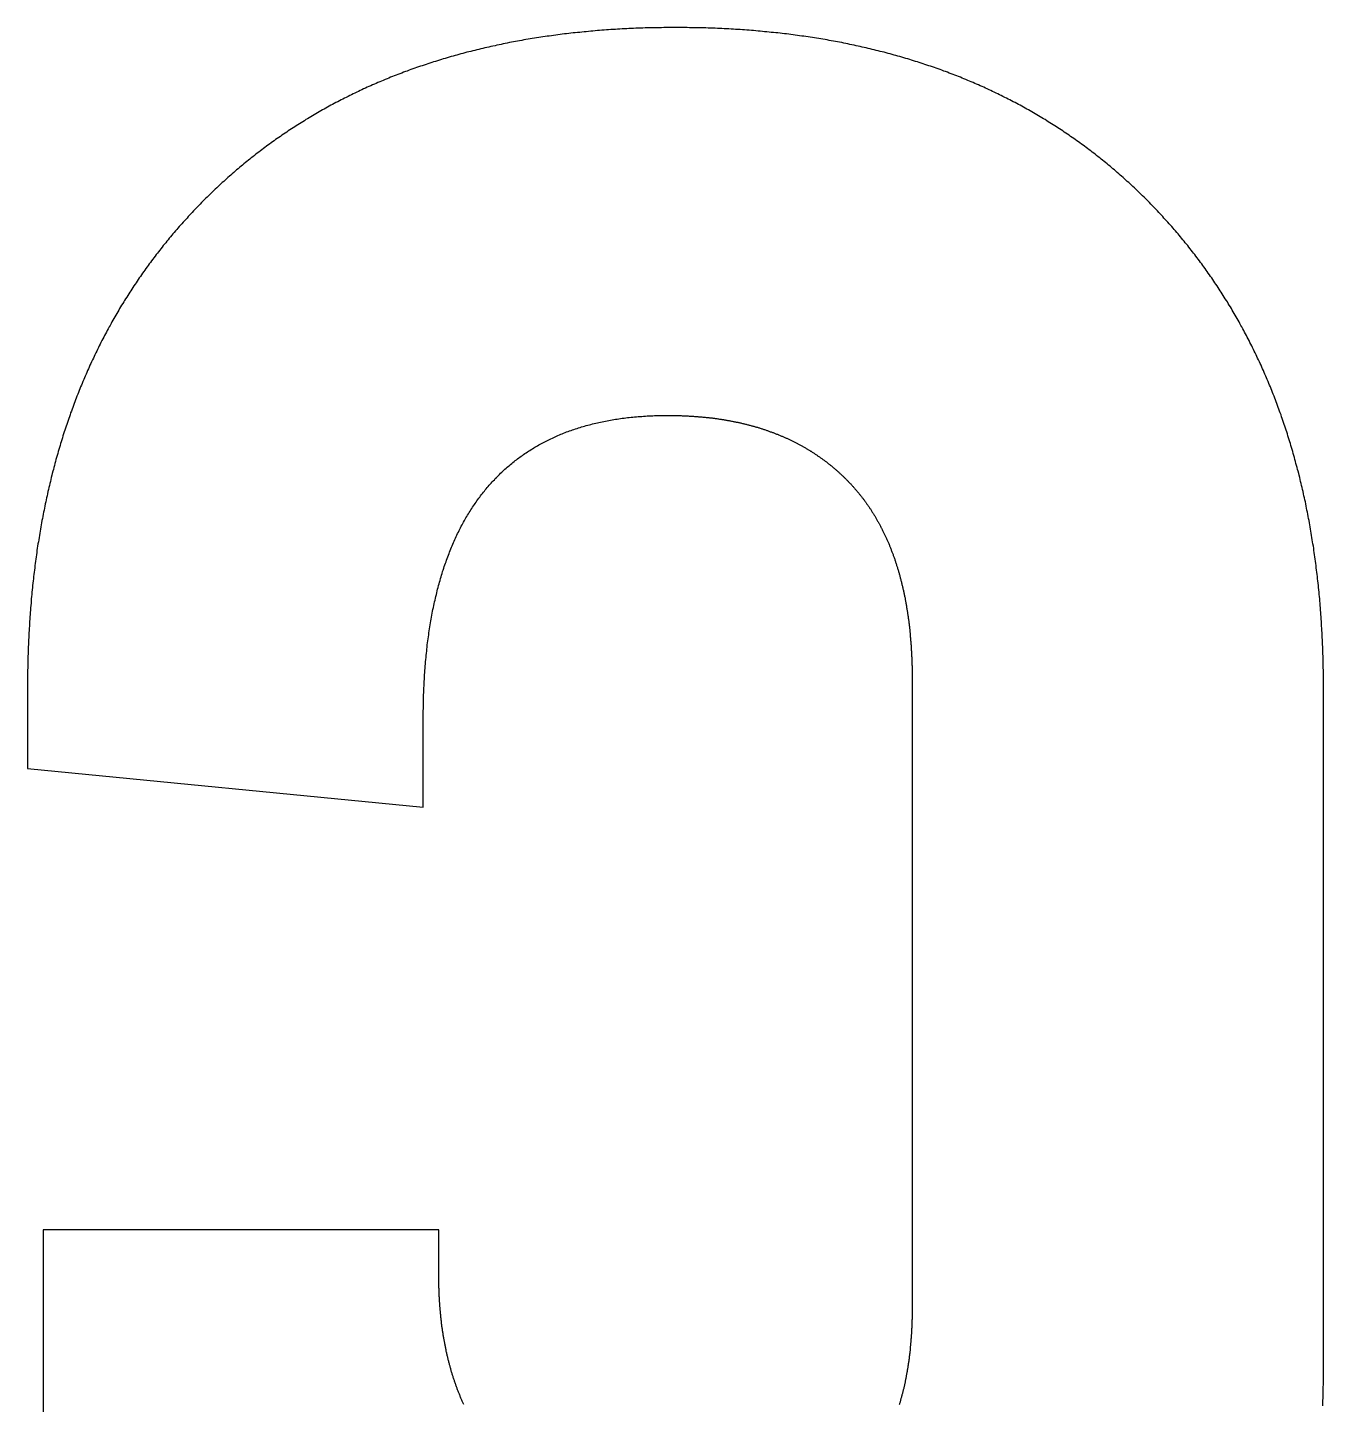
# Model space of a CAD drawing. Header units: millimetres. Extents: x -1211 to -100, y -1155 to 1320.
# Drawn here: x -762.36 to -750.43, y 1239.21 to 1251.88 of the extents above; entities that cross this region are included whole.
import ezdxf

# ---------------------------------------------------------------- set-up
doc = ezdxf.new("R2010")
doc.units = ezdxf.units.MM
doc.layers.get('0').update_dxf_attribs({"lineweight": 25, "true_color": 0xffffff})

msp = doc.modelspace()

# ---------------------------------------------------------------- linework, layer by layer
at = {"color": 5, "true_color": 0x0000ff, "flags": 128}
for points in [[(-750.44, 1239.193), (-750.439, 1239.21), (-750.439, 1239.228), (-750.438, 1239.245), (-750.437, 1239.262), (-750.437, 1239.28), (-750.436, 1239.297), (-750.436, 1239.315), (-750.435, 1239.332), (-750.435, 1239.35), (-750.435, 1239.367), (-750.434, 1239.385), (-750.434, 1239.403), (-750.434, 1239.42), (-750.434, 1239.438), (-750.434, 1239.456), (-750.433, 1239.474), (-750.433, 1239.491), (-750.433, 1239.509), (-750.433, 1239.527), (-750.433, 1245.813), (-750.433, 1245.835), (-750.433, 1245.857), (-750.433, 1245.879), (-750.434, 1245.901), (-750.434, 1245.923), (-750.434, 1245.944), (-750.434, 1245.966), (-750.435, 1245.988), (-750.435, 1246.01), (-750.436, 1246.031), (-750.436, 1246.053), (-750.437, 1246.075), (-750.437, 1246.096), (-750.438, 1246.118), (-750.439, 1246.139), (-750.439, 1246.161), (-750.44, 1246.182), (-750.441, 1246.204), (-750.442, 1246.225), (-750.443, 1246.246), (-750.444, 1246.268), (-750.445, 1246.289), (-750.446, 1246.31), (-750.447, 1246.331), (-750.448, 1246.352), (-750.45, 1246.374), (-750.451, 1246.395), (-750.452, 1246.416), (-750.454, 1246.437), (-750.455, 1246.458), (-750.457, 1246.479), (-750.458, 1246.499), (-750.46, 1246.52), (-750.461, 1246.541), (-750.463, 1246.562), (-750.465, 1246.583), (-750.466, 1246.603), (-750.468, 1246.624), (-750.47, 1246.645), (-750.472, 1246.665), (-750.474, 1246.686), (-750.476, 1246.706), (-750.478, 1246.727), (-750.48, 1246.747), (-750.482, 1246.768), (-750.485, 1246.788), (-750.487, 1246.808), (-750.489, 1246.829), (-750.491, 1246.849), (-750.494, 1246.869), (-750.496, 1246.889), (-750.499, 1246.91), (-750.501, 1246.93), (-750.504, 1246.95), (-750.507, 1246.97), (-750.509, 1246.99), (-750.512, 1247.01), (-750.515, 1247.03), (-750.518, 1247.05), (-750.521, 1247.07), (-750.523, 1247.089), (-750.526, 1247.109), (-750.53, 1247.129), (-750.533, 1247.149), (-750.536, 1247.168), (-750.539, 1247.188), (-750.542, 1247.208), (-750.545, 1247.227), (-750.549, 1247.247), (-750.552, 1247.266), (-750.556, 1247.286), (-750.559, 1247.305), (-750.562, 1247.325), (-750.566, 1247.344), (-750.57, 1247.363), (-750.573, 1247.383), (-750.577, 1247.402), (-750.581, 1247.421), (-750.585, 1247.44), (-750.588, 1247.459), (-750.592, 1247.478), (-750.596, 1247.497), (-750.6, 1247.517), (-750.604, 1247.536), (-750.608, 1247.554), (-750.613, 1247.573), (-750.617, 1247.592), (-750.621, 1247.611), (-750.625, 1247.63), (-750.63, 1247.649), (-750.634, 1247.667), (-750.639, 1247.686), (-750.643, 1247.705), (-750.648, 1247.723), (-750.652, 1247.742), (-750.657, 1247.761), (-750.661, 1247.779), (-750.666, 1247.798), (-750.671, 1247.816), (-750.676, 1247.834), (-750.681, 1247.853), (-750.686, 1247.871), (-750.691, 1247.889), (-750.696, 1247.908), (-750.701, 1247.926), (-750.706, 1247.944), (-750.711, 1247.962), (-750.716, 1247.98), (-750.721, 1247.998), (-750.727, 1248.017), (-750.732, 1248.035), (-750.737, 1248.053), (-750.743, 1248.07), (-750.748, 1248.088), (-750.754, 1248.106), (-750.76, 1248.124), (-750.765, 1248.142), (-750.771, 1248.16), (-750.777, 1248.177), (-750.782, 1248.195), (-750.788, 1248.213), (-750.794, 1248.23), (-750.8, 1248.248), (-750.806, 1248.265), (-750.812, 1248.283), (-750.818, 1248.3), (-750.824, 1248.318), (-750.831, 1248.335), (-750.837, 1248.352), (-750.843, 1248.37), (-750.849, 1248.387), (-750.856, 1248.404), (-750.862, 1248.421), (-750.869, 1248.439), (-750.875, 1248.456), (-750.882, 1248.473), (-750.888, 1248.49), (-750.895, 1248.507), (-750.902, 1248.524), (-750.909, 1248.541), (-750.915, 1248.558), (-750.922, 1248.575), (-750.929, 1248.592), (-750.936, 1248.608), (-750.943, 1248.625), (-750.95, 1248.642), (-750.957, 1248.659), (-750.964, 1248.675), (-750.972, 1248.692), (-750.979, 1248.708), (-750.986, 1248.725), (-750.994, 1248.741), (-751.001, 1248.758), (-751.008, 1248.774), (-751.016, 1248.791), (-751.023, 1248.807), (-751.031, 1248.823), (-751.039, 1248.84), (-751.046, 1248.856), (-751.054, 1248.872), (-751.062, 1248.888), (-751.07, 1248.905), (-751.078, 1248.921), (-751.085, 1248.937), (-751.093, 1248.953), (-751.102, 1248.969), (-751.11, 1248.985), (-751.118, 1249.001), (-751.126, 1249.017), (-751.134, 1249.032), (-751.142, 1249.048), (-751.151, 1249.064), (-751.159, 1249.08), (-751.167, 1249.095), (-751.176, 1249.111), (-751.184, 1249.127), (-751.193, 1249.142), (-751.202, 1249.158), (-751.21, 1249.173), (-751.219, 1249.189), (-751.228, 1249.204), (-751.237, 1249.22), (-751.245, 1249.235), (-751.254, 1249.25), (-751.263, 1249.266), (-751.272, 1249.281), (-751.281, 1249.296), (-751.29, 1249.312), (-751.3, 1249.327), (-751.309, 1249.342), (-751.318, 1249.357), (-751.327, 1249.372), (-751.337, 1249.387), (-751.346, 1249.402), (-751.355, 1249.417), (-751.365, 1249.432), (-751.374, 1249.447), (-751.384, 1249.461), (-751.394, 1249.476), (-751.403, 1249.491), (-751.413, 1249.506), (-751.423, 1249.52), (-751.433, 1249.535), (-751.442, 1249.55), (-751.452, 1249.564), (-751.462, 1249.579), (-751.472, 1249.593), (-751.482, 1249.608), (-751.493, 1249.622), (-751.503, 1249.637), (-751.513, 1249.651), (-751.523, 1249.665), (-751.533, 1249.68), (-751.544, 1249.694), (-751.554, 1249.708), (-751.565, 1249.722), (-751.575, 1249.736), (-751.586, 1249.75), (-751.596, 1249.764), (-751.607, 1249.779), (-751.618, 1249.793), (-751.628, 1249.806), (-751.639, 1249.82), (-751.65, 1249.834), (-751.661, 1249.848), (-751.672, 1249.862), (-751.683, 1249.876), (-751.694, 1249.889), (-751.705, 1249.903), (-751.716, 1249.917), (-751.727, 1249.93), (-751.739, 1249.944), (-751.75, 1249.958), (-751.761, 1249.971), (-751.772, 1249.985), (-751.784, 1249.998), (-751.795, 1250.011), (-751.807, 1250.025), (-751.818, 1250.038), (-751.83, 1250.051), (-751.842, 1250.065), (-751.853, 1250.078), (-751.865, 1250.091), (-751.877, 1250.104), (-751.889, 1250.117), (-751.901, 1250.13), (-751.913, 1250.143), (-751.925, 1250.156), (-751.937, 1250.169), (-751.949, 1250.182), (-751.961, 1250.195), (-751.973, 1250.208), (-751.986, 1250.221), (-751.998, 1250.234), (-752.01, 1250.246), (-752.023, 1250.259), (-752.035, 1250.272), (-752.047, 1250.284), (-752.06, 1250.297), (-752.072, 1250.31), (-752.085, 1250.322), (-752.098, 1250.334), (-752.11, 1250.347), (-752.123, 1250.359), (-752.136, 1250.371), (-752.149, 1250.384), (-752.161, 1250.396), (-752.174, 1250.408), (-752.187, 1250.42), (-752.2, 1250.432), (-752.213, 1250.444), (-752.226, 1250.456), (-752.239, 1250.468), (-752.252, 1250.48), (-752.265, 1250.491), (-752.278, 1250.503), (-752.291, 1250.515), (-752.305, 1250.526), (-752.318, 1250.538), (-752.331, 1250.55), (-752.344, 1250.561), (-752.358, 1250.573), (-752.371, 1250.584), (-752.385, 1250.595), (-752.398, 1250.607), (-752.411, 1250.618), (-752.425, 1250.629), (-752.439, 1250.64), (-752.452, 1250.651), (-752.466, 1250.662), (-752.479, 1250.673), (-752.493, 1250.684), (-752.507, 1250.695), (-752.521, 1250.706), (-752.535, 1250.717), (-752.548, 1250.727), (-752.562, 1250.738), (-752.576, 1250.749), (-752.59, 1250.759), (-752.604, 1250.77), (-752.618, 1250.78), (-752.632, 1250.791), (-752.646, 1250.801), (-752.661, 1250.811), (-752.675, 1250.822), (-752.689, 1250.832), (-752.703, 1250.842), (-752.718, 1250.852), (-752.732, 1250.862), (-752.746, 1250.872), (-752.761, 1250.882), (-752.775, 1250.892), (-752.79, 1250.902), (-752.804, 1250.912), (-752.819, 1250.922), (-752.833, 1250.932), (-752.848, 1250.941), (-752.863, 1250.951), (-752.877, 1250.961), (-752.892, 1250.97), (-752.907, 1250.98), (-752.922, 1250.989), (-752.936, 1250.998), (-752.951, 1251.008), (-752.966, 1251.017), (-752.981, 1251.026), (-752.996, 1251.036), (-753.011, 1251.045), (-753.026, 1251.054), (-753.041, 1251.063), (-753.056, 1251.072), (-753.072, 1251.081), (-753.087, 1251.09), (-753.102, 1251.099), (-753.117, 1251.107), (-753.133, 1251.116), (-753.148, 1251.125), (-753.163, 1251.133), (-753.179, 1251.142), (-753.194, 1251.151), (-753.21, 1251.159), (-753.225, 1251.168), (-753.241, 1251.176), (-753.257, 1251.184), (-753.272, 1251.193), (-753.288, 1251.201), (-753.304, 1251.209), (-753.319, 1251.217), (-753.335, 1251.225), (-753.351, 1251.233), (-753.367, 1251.241), (-753.383, 1251.249), (-753.399, 1251.257), (-753.415, 1251.265), (-753.431, 1251.273), (-753.447, 1251.281), (-753.463, 1251.288), (-753.479, 1251.296), (-753.495, 1251.304), (-753.511, 1251.311), (-753.528, 1251.319), (-753.544, 1251.326), (-753.56, 1251.334), (-753.576, 1251.341), (-753.593, 1251.348), (-753.609, 1251.356), (-753.626, 1251.363), (-753.642, 1251.37), (-753.659, 1251.377), (-753.675, 1251.384), (-753.692, 1251.391), (-753.708, 1251.398), (-753.725, 1251.405), (-753.742, 1251.412), (-753.759, 1251.419), (-753.775, 1251.426), (-753.792, 1251.432), (-753.809, 1251.439), (-753.826, 1251.446), (-753.843, 1251.452), (-753.86, 1251.459), (-753.877, 1251.465), (-753.894, 1251.472), (-753.911, 1251.478), (-753.928, 1251.484), (-753.945, 1251.491), (-753.962, 1251.497), (-753.98, 1251.503), (-753.997, 1251.509), (-754.014, 1251.515), (-754.031, 1251.521), (-754.049, 1251.527), (-754.066, 1251.533), (-754.084, 1251.539), (-754.101, 1251.545), (-754.119, 1251.551), (-754.136, 1251.556), (-754.154, 1251.562), (-754.171, 1251.568), (-754.189, 1251.573), (-754.207, 1251.579), (-754.224, 1251.584), (-754.242, 1251.59), (-754.26, 1251.595), (-754.278, 1251.6), (-754.296, 1251.606), (-754.314, 1251.611), (-754.332, 1251.616), (-754.35, 1251.621), (-754.368, 1251.626), (-754.386, 1251.631), (-754.404, 1251.636), (-754.422, 1251.641), (-754.44, 1251.646), (-754.458, 1251.651), (-754.477, 1251.656), (-754.495, 1251.66), (-754.513, 1251.665), (-754.531, 1251.67), (-754.55, 1251.674), (-754.568, 1251.679), (-754.587, 1251.683), (-754.605, 1251.688), (-754.624, 1251.692), (-754.642, 1251.697), (-754.661, 1251.701), (-754.68, 1251.705), (-754.698, 1251.709), (-754.717, 1251.713), (-754.736, 1251.717), (-754.754, 1251.722), (-754.773, 1251.726), (-754.792, 1251.729), (-754.811, 1251.733), (-754.83, 1251.737), (-754.849, 1251.741), (-754.868, 1251.745), (-754.887, 1251.748), (-754.906, 1251.752), (-754.925, 1251.756), (-754.944, 1251.759), (-754.964, 1251.763), (-754.983, 1251.766), (-755.002, 1251.77), (-755.021, 1251.773), (-755.041, 1251.776), (-755.06, 1251.779), (-755.079, 1251.783), (-755.099, 1251.786), (-755.118, 1251.789), (-755.138, 1251.792), (-755.157, 1251.795), (-755.177, 1251.798), (-755.197, 1251.801), (-755.216, 1251.804), (-755.236, 1251.806), (-755.256, 1251.809), (-755.276, 1251.812), (-755.295, 1251.815), (-755.315, 1251.817), (-755.335, 1251.82), (-755.355, 1251.822), (-755.375, 1251.825), (-755.395, 1251.827), (-755.415, 1251.829), (-755.435, 1251.832), (-755.455, 1251.834), (-755.475, 1251.836), (-755.495, 1251.838), (-755.516, 1251.84), (-755.536, 1251.843), (-755.556, 1251.845), (-755.577, 1251.846), (-755.597, 1251.848), (-755.617, 1251.85), (-755.638, 1251.852), (-755.658, 1251.854), (-755.679, 1251.856), (-755.699, 1251.857), (-755.72, 1251.859), (-755.74, 1251.86), (-755.761, 1251.862), (-755.782, 1251.863), (-755.802, 1251.865), (-755.823, 1251.866), (-755.844, 1251.867), (-755.865, 1251.869), (-755.886, 1251.87), (-755.907, 1251.871), (-755.928, 1251.872), (-755.949, 1251.873), (-755.97, 1251.874), (-755.991, 1251.875), (-756.012, 1251.876), (-756.033, 1251.877), (-756.054, 1251.878), (-756.075, 1251.879), (-756.096, 1251.879), (-756.118, 1251.88), (-756.139, 1251.881), (-756.16, 1251.881), (-756.182, 1251.882), (-756.203, 1251.882), (-756.225, 1251.883), (-756.246, 1251.883), (-756.268, 1251.883), (-756.289, 1251.884), (-756.311, 1251.884), (-756.332, 1251.884), (-756.354, 1251.884), (-756.376, 1251.884), (-756.398, 1251.884), (-756.419, 1251.884), (-756.441, 1251.884), (-756.463, 1251.884), (-756.484, 1251.884), (-756.506, 1251.884), (-756.527, 1251.883), (-756.549, 1251.883), (-756.57, 1251.883), (-756.592, 1251.882), (-756.613, 1251.882), (-756.635, 1251.881), (-756.656, 1251.881), (-756.677, 1251.88), (-756.699, 1251.879), (-756.72, 1251.879), (-756.741, 1251.878), (-756.762, 1251.877), (-756.783, 1251.876), (-756.804, 1251.875), (-756.826, 1251.874), (-756.847, 1251.873), (-756.868, 1251.872), (-756.888, 1251.871), (-756.909, 1251.87), (-756.93, 1251.869), (-756.951, 1251.867), (-756.972, 1251.866), (-756.993, 1251.865), (-757.013, 1251.863), (-757.034, 1251.862), (-757.055, 1251.86), (-757.075, 1251.859), (-757.096, 1251.857), (-757.116, 1251.856), (-757.137, 1251.854), (-757.157, 1251.852), (-757.178, 1251.85), (-757.198, 1251.848), (-757.219, 1251.846), (-757.239, 1251.845), (-757.259, 1251.843), (-757.279, 1251.84), (-757.3, 1251.838), (-757.32, 1251.836), (-757.34, 1251.834), (-757.36, 1251.832), (-757.38, 1251.829), (-757.4, 1251.827), (-757.42, 1251.825), (-757.44, 1251.822), (-757.46, 1251.82), (-757.48, 1251.817), (-757.5, 1251.815), (-757.52, 1251.812), (-757.539, 1251.809), (-757.559, 1251.806), (-757.579, 1251.804), (-757.598, 1251.801), (-757.618, 1251.798), (-757.638, 1251.795), (-757.657, 1251.792), (-757.677, 1251.789), (-757.696, 1251.786), (-757.716, 1251.783), (-757.735, 1251.779), (-757.754, 1251.776), (-757.774, 1251.773), (-757.793, 1251.77), (-757.812, 1251.766), (-757.832, 1251.763), (-757.851, 1251.759), (-757.87, 1251.756), (-757.889, 1251.752), (-757.908, 1251.748), (-757.927, 1251.745), (-757.946, 1251.741), (-757.965, 1251.737), (-757.984, 1251.733), (-758.003, 1251.729), (-758.022, 1251.726), (-758.041, 1251.722), (-758.059, 1251.717), (-758.078, 1251.713), (-758.097, 1251.709), (-758.116, 1251.705), (-758.134, 1251.701), (-758.153, 1251.697), (-758.171, 1251.692), (-758.19, 1251.688), (-758.208, 1251.683), (-758.227, 1251.679), (-758.245, 1251.674), (-758.264, 1251.67), (-758.282, 1251.665), (-758.3, 1251.66), (-758.319, 1251.656), (-758.337, 1251.651), (-758.355, 1251.646), (-758.373, 1251.641), (-758.391, 1251.636), (-758.409, 1251.631), (-758.427, 1251.626), (-758.445, 1251.621), (-758.463, 1251.616), (-758.481, 1251.611), (-758.499, 1251.606), (-758.517, 1251.6), (-758.535, 1251.595), (-758.553, 1251.59), (-758.571, 1251.584), (-758.588, 1251.579), (-758.606, 1251.573), (-758.624, 1251.568), (-758.641, 1251.562), (-758.659, 1251.556), (-758.676, 1251.551), (-758.694, 1251.545), (-758.711, 1251.539), (-758.729, 1251.533), (-758.746, 1251.527), (-758.764, 1251.521), (-758.781, 1251.515), (-758.798, 1251.509), (-758.815, 1251.503), (-758.833, 1251.497), (-758.85, 1251.491), (-758.867, 1251.484), (-758.884, 1251.478), (-758.901, 1251.472), (-758.918, 1251.465), (-758.935, 1251.459), (-758.952, 1251.452), (-758.969, 1251.446), (-758.986, 1251.439), (-759.003, 1251.432), (-759.02, 1251.426), (-759.036, 1251.419), (-759.053, 1251.412), (-759.07, 1251.405), (-759.087, 1251.398), (-759.103, 1251.391), (-759.12, 1251.384), (-759.136, 1251.377), (-759.153, 1251.37), (-759.169, 1251.363), (-759.186, 1251.356), (-759.202, 1251.348), (-759.219, 1251.341), (-759.235, 1251.334), (-759.251, 1251.326), (-759.268, 1251.319), (-759.284, 1251.311), (-759.3, 1251.304), (-759.316, 1251.296), (-759.332, 1251.288), (-759.348, 1251.281), (-759.364, 1251.273), (-759.38, 1251.265), (-759.396, 1251.257), (-759.412, 1251.249), (-759.428, 1251.241), (-759.444, 1251.233), (-759.46, 1251.225), (-759.476, 1251.217), (-759.491, 1251.209), (-759.507, 1251.201), (-759.523, 1251.193), (-759.539, 1251.184), (-759.554, 1251.176), (-759.57, 1251.168), (-759.585, 1251.159), (-759.601, 1251.151), (-759.616, 1251.142), (-759.632, 1251.133), (-759.647, 1251.125), (-759.662, 1251.116), (-759.678, 1251.107), (-759.693, 1251.099), (-759.708, 1251.09), (-759.723, 1251.081), (-759.739, 1251.072), (-759.754, 1251.063), (-759.769, 1251.054), (-759.784, 1251.045), (-759.799, 1251.036), (-759.814, 1251.026), (-759.829, 1251.017), (-759.844, 1251.008), (-759.859, 1250.998), (-759.874, 1250.989), (-759.888, 1250.98), (-759.903, 1250.97), (-759.918, 1250.961), (-759.933, 1250.951), (-759.947, 1250.941), (-759.962, 1250.932), (-759.976, 1250.922), (-759.991, 1250.912), (-760.005, 1250.902), (-760.02, 1250.892), (-760.034, 1250.882), (-760.049, 1250.872), (-760.063, 1250.862), (-760.078, 1250.852), (-760.092, 1250.842), (-760.106, 1250.832), (-760.12, 1250.822), (-760.134, 1250.811), (-760.149, 1250.801), (-760.163, 1250.791), (-760.177, 1250.78), (-760.191, 1250.77), (-760.205, 1250.759), (-760.219, 1250.749), (-760.233, 1250.738), (-760.247, 1250.727), (-760.261, 1250.717), (-760.274, 1250.706), (-760.288, 1250.695), (-760.302, 1250.684), (-760.316, 1250.673), (-760.329, 1250.662), (-760.343, 1250.651), (-760.357, 1250.64), (-760.37, 1250.629), (-760.384, 1250.618), (-760.397, 1250.607), (-760.411, 1250.595), (-760.424, 1250.584), (-760.437, 1250.573), (-760.451, 1250.561), (-760.464, 1250.55), (-760.477, 1250.538), (-760.491, 1250.526), (-760.504, 1250.515), (-760.517, 1250.503), (-760.53, 1250.491), (-760.543, 1250.48), (-760.556, 1250.468), (-760.569, 1250.456), (-760.582, 1250.444), (-760.595, 1250.432), (-760.608, 1250.42), (-760.621, 1250.408), (-760.634, 1250.396), (-760.647, 1250.384), (-760.659, 1250.371), (-760.672, 1250.359), (-760.685, 1250.347), (-760.697, 1250.334), (-760.71, 1250.322), (-760.723, 1250.31), (-760.735, 1250.297), (-760.748, 1250.284), (-760.76, 1250.272), (-760.773, 1250.259), (-760.785, 1250.246), (-760.797, 1250.234), (-760.81, 1250.221), (-760.822, 1250.208), (-760.834, 1250.195), (-760.846, 1250.182), (-760.858, 1250.169), (-760.87, 1250.156), (-760.882, 1250.143), (-760.894, 1250.13), (-760.906, 1250.117), (-760.918, 1250.104), (-760.93, 1250.091), (-760.942, 1250.078), (-760.953, 1250.065), (-760.965, 1250.051), (-760.977, 1250.038), (-760.988, 1250.025), (-761, 1250.011), (-761.011, 1249.998), (-761.023, 1249.985), (-761.034, 1249.971), (-761.045, 1249.958), (-761.057, 1249.944), (-761.068, 1249.93), (-761.079, 1249.917), (-761.09, 1249.903), (-761.101, 1249.889), (-761.112, 1249.876), (-761.123, 1249.862), (-761.134, 1249.848), (-761.145, 1249.834), (-761.156, 1249.82), (-761.167, 1249.806), (-761.177, 1249.793), (-761.188, 1249.779), (-761.199, 1249.764), (-761.209, 1249.75), (-761.22, 1249.736), (-761.23, 1249.722), (-761.241, 1249.708), (-761.251, 1249.694), (-761.262, 1249.68), (-761.272, 1249.665), (-761.282, 1249.651), (-761.292, 1249.637), (-761.303, 1249.622), (-761.313, 1249.608), (-761.323, 1249.593), (-761.333, 1249.579), (-761.343, 1249.564), (-761.353, 1249.55), (-761.362, 1249.535), (-761.372, 1249.52), (-761.382, 1249.506), (-761.392, 1249.491), (-761.401, 1249.476), (-761.411, 1249.461), (-761.421, 1249.447), (-761.43, 1249.432), (-761.44, 1249.417), (-761.449, 1249.402), (-761.459, 1249.387), (-761.468, 1249.372), (-761.477, 1249.357), (-761.486, 1249.342), (-761.496, 1249.327), (-761.505, 1249.312), (-761.514, 1249.296), (-761.523, 1249.281), (-761.532, 1249.266), (-761.541, 1249.25), (-761.55, 1249.235), (-761.559, 1249.22), (-761.567, 1249.204), (-761.576, 1249.189), (-761.585, 1249.173), (-761.593, 1249.158), (-761.602, 1249.142), (-761.611, 1249.127), (-761.619, 1249.111), (-761.628, 1249.095), (-761.636, 1249.08), (-761.644, 1249.064), (-761.653, 1249.048), (-761.661, 1249.032), (-761.669, 1249.017), (-761.677, 1249.001), (-761.686, 1248.985), (-761.694, 1248.969), (-761.702, 1248.953), (-761.71, 1248.937), (-761.718, 1248.921), (-761.725, 1248.905), (-761.733, 1248.888), (-761.741, 1248.872), (-761.749, 1248.856), (-761.756, 1248.84), (-761.764, 1248.823), (-761.772, 1248.807), (-761.779, 1248.791), (-761.787, 1248.774), (-761.794, 1248.758), (-761.802, 1248.741), (-761.809, 1248.725), (-761.816, 1248.708), (-761.823, 1248.692), (-761.831, 1248.675), (-761.838, 1248.659), (-761.845, 1248.642), (-761.852, 1248.625), (-761.859, 1248.608), (-761.866, 1248.592), (-761.873, 1248.575), (-761.88, 1248.558), (-761.887, 1248.541), (-761.893, 1248.524), (-761.9, 1248.507), (-761.907, 1248.49), (-761.913, 1248.473), (-761.92, 1248.456), (-761.926, 1248.439), (-761.933, 1248.421), (-761.939, 1248.404), (-761.946, 1248.387), (-761.952, 1248.37), (-761.958, 1248.352), (-761.965, 1248.335), (-761.971, 1248.318), (-761.977, 1248.3), (-761.983, 1248.283), (-761.989, 1248.265), (-761.995, 1248.248), (-762.001, 1248.23), (-762.007, 1248.213), (-762.013, 1248.195), (-762.018, 1248.177), (-762.024, 1248.16), (-762.03, 1248.142), (-762.036, 1248.124), (-762.041, 1248.106), (-762.047, 1248.088), (-762.052, 1248.07), (-762.058, 1248.053), (-762.063, 1248.035), (-762.068, 1248.017), (-762.074, 1247.998), (-762.079, 1247.98), (-762.084, 1247.962), (-762.089, 1247.944), (-762.094, 1247.926), (-762.1, 1247.908), (-762.105, 1247.889), (-762.11, 1247.871), (-762.114, 1247.853), (-762.119, 1247.834), (-762.124, 1247.816), (-762.129, 1247.798), (-762.134, 1247.779), (-762.138, 1247.761), (-762.143, 1247.742), (-762.148, 1247.723), (-762.152, 1247.705), (-762.157, 1247.686), (-762.161, 1247.667), (-762.165, 1247.649), (-762.17, 1247.63), (-762.174, 1247.611), (-762.178, 1247.592), (-762.182, 1247.573), (-762.187, 1247.554), (-762.191, 1247.536), (-762.195, 1247.517), (-762.199, 1247.497), (-762.203, 1247.478), (-762.207, 1247.459), (-762.21, 1247.44), (-762.214, 1247.421), (-762.218, 1247.402), (-762.222, 1247.383), (-762.225, 1247.363), (-762.229, 1247.344), (-762.233, 1247.325), (-762.236, 1247.305), (-762.24, 1247.286), (-762.243, 1247.266), (-762.246, 1247.247), (-762.25, 1247.227), (-762.253, 1247.208), (-762.256, 1247.188), (-762.259, 1247.168), (-762.262, 1247.149), (-762.266, 1247.129), (-762.269, 1247.109), (-762.272, 1247.089), (-762.275, 1247.07), (-762.277, 1247.05), (-762.28, 1247.03), (-762.283, 1247.01), (-762.286, 1246.99), (-762.288, 1246.97), (-762.291, 1246.95), (-762.294, 1246.93), (-762.296, 1246.91), (-762.299, 1246.889), (-762.301, 1246.869), (-762.304, 1246.849), (-762.306, 1246.829), (-762.308, 1246.808), (-762.311, 1246.788), (-762.313, 1246.768), (-762.315, 1246.747), (-762.317, 1246.727), (-762.319, 1246.706), (-762.321, 1246.686), (-762.323, 1246.665), (-762.325, 1246.645), (-762.327, 1246.624), (-762.329, 1246.603), (-762.33, 1246.583), (-762.332, 1246.562), (-762.334, 1246.541), (-762.335, 1246.52), (-762.337, 1246.499), (-762.339, 1246.479), (-762.34, 1246.458), (-762.341, 1246.437), (-762.343, 1246.416), (-762.344, 1246.395), (-762.345, 1246.374), (-762.347, 1246.352), (-762.348, 1246.331), (-762.349, 1246.31), (-762.35, 1246.289), (-762.351, 1246.268), (-762.352, 1246.246), (-762.353, 1246.225), (-762.354, 1246.204), (-762.355, 1246.182), (-762.356, 1246.161), (-762.356, 1246.139), (-762.357, 1246.118), (-762.358, 1246.096), (-762.358, 1246.075), (-762.359, 1246.053), (-762.359, 1246.031), (-762.36, 1246.01), (-762.36, 1245.988), (-762.361, 1245.966), (-762.361, 1245.944), (-762.361, 1245.923), (-762.361, 1245.901), (-762.362, 1245.879), (-762.362, 1245.857), (-762.362, 1245.835), (-762.362, 1245.813), (-762.362, 1245.063), (-758.719, 1244.706), (-758.719, 1245.527), (-758.719, 1245.549), (-758.719, 1245.57), (-758.719, 1245.592), (-758.718, 1245.613), (-758.718, 1245.635), (-758.718, 1245.656), (-758.717, 1245.677), (-758.717, 1245.698), (-758.716, 1245.719), (-758.716, 1245.74), (-758.715, 1245.761), (-758.714, 1245.782), (-758.713, 1245.803), (-758.712, 1245.823), (-758.711, 1245.844), (-758.71, 1245.864), (-758.709, 1245.885), (-758.708, 1245.905), (-758.707, 1245.925), (-758.705, 1245.945), (-758.704, 1245.965), (-758.702, 1245.985), (-758.701, 1246.005), (-758.699, 1246.025), (-758.698, 1246.045), (-758.696, 1246.064), (-758.694, 1246.084), (-758.692, 1246.103), (-758.69, 1246.122), (-758.688, 1246.142), (-758.686, 1246.161), (-758.684, 1246.18), (-758.682, 1246.199), (-758.679, 1246.218), (-758.677, 1246.237), (-758.674, 1246.255), (-758.672, 1246.274), (-758.669, 1246.293), (-758.667, 1246.311), (-758.664, 1246.33), (-758.661, 1246.348), (-758.658, 1246.366), (-758.655, 1246.384), (-758.653, 1246.402), (-758.649, 1246.42), (-758.646, 1246.438), (-758.643, 1246.456), (-758.64, 1246.474), (-758.637, 1246.491), (-758.633, 1246.509), (-758.63, 1246.526), (-758.626, 1246.544), (-758.623, 1246.561), (-758.619, 1246.578), (-758.615, 1246.595), (-758.611, 1246.613), (-758.607, 1246.629), (-758.603, 1246.646), (-758.599, 1246.663), (-758.595, 1246.68), (-758.591, 1246.696), (-758.587, 1246.713), (-758.583, 1246.729), (-758.578, 1246.746), (-758.574, 1246.762), (-758.569, 1246.778), (-758.565, 1246.794), (-758.56, 1246.81), (-758.556, 1246.826), (-758.551, 1246.842), (-758.546, 1246.858), (-758.541, 1246.874), (-758.536, 1246.889), (-758.531, 1246.905), (-758.526, 1246.92), (-758.521, 1246.936), (-758.515, 1246.951), (-758.51, 1246.966), (-758.505, 1246.981), (-758.499, 1246.996), (-758.494, 1247.011), (-758.488, 1247.026), (-758.482, 1247.041), (-758.477, 1247.055), (-758.471, 1247.07), (-758.465, 1247.084), (-758.459, 1247.099), (-758.453, 1247.113), (-758.447, 1247.127), (-758.441, 1247.141), (-758.435, 1247.156), (-758.428, 1247.17), (-758.422, 1247.183), (-758.416, 1247.197), (-758.409, 1247.211), (-758.403, 1247.225), (-758.396, 1247.238), (-758.389, 1247.252), (-758.382, 1247.265), (-758.376, 1247.278), (-758.369, 1247.292), (-758.362, 1247.305), (-758.355, 1247.318), (-758.348, 1247.331), (-758.34, 1247.344), (-758.333, 1247.356), (-758.326, 1247.369), (-758.319, 1247.382), (-758.311, 1247.394), (-758.304, 1247.407), (-758.296, 1247.419), (-758.288, 1247.431), (-758.281, 1247.444), (-758.273, 1247.456), (-758.265, 1247.468), (-758.257, 1247.48), (-758.249, 1247.492), (-758.241, 1247.503), (-758.233, 1247.515), (-758.225, 1247.527), (-758.216, 1247.538), (-758.208, 1247.55), (-758.2, 1247.561), (-758.191, 1247.572), (-758.183, 1247.583), (-758.174, 1247.594), (-758.165, 1247.605), (-758.156, 1247.616), (-758.148, 1247.627), (-758.139, 1247.638), (-758.13, 1247.649), (-758.121, 1247.659), (-758.112, 1247.67), (-758.102, 1247.68), (-758.093, 1247.69), (-758.084, 1247.701), (-758.075, 1247.711), (-758.065, 1247.721), (-758.056, 1247.731), (-758.046, 1247.741), (-758.036, 1247.751), (-758.027, 1247.76), (-758.017, 1247.77), (-758.007, 1247.78), (-757.997, 1247.789), (-757.987, 1247.798), (-757.977, 1247.808), (-757.967, 1247.817), (-757.957, 1247.826), (-757.946, 1247.835), (-757.936, 1247.844), (-757.926, 1247.853), (-757.915, 1247.862), (-757.905, 1247.871), (-757.894, 1247.879), (-757.883, 1247.888), (-757.873, 1247.896), (-757.862, 1247.905), (-757.851, 1247.913), (-757.84, 1247.921), (-757.829, 1247.929), (-757.818, 1247.937), (-757.807, 1247.945), (-757.796, 1247.953), (-757.784, 1247.961), (-757.773, 1247.968), (-757.761, 1247.976), (-757.75, 1247.984), (-757.738, 1247.991), (-757.727, 1247.998), (-757.715, 1248.006), (-757.703, 1248.013), (-757.691, 1248.02), (-757.68, 1248.027), (-757.668, 1248.034), (-757.655, 1248.041), (-757.643, 1248.047), (-757.631, 1248.054), (-757.619, 1248.061), (-757.607, 1248.067), (-757.594, 1248.074), (-757.582, 1248.08), (-757.569, 1248.086), (-757.557, 1248.092), (-757.544, 1248.098), (-757.531, 1248.104), (-757.518, 1248.11), (-757.506, 1248.116), (-757.493, 1248.122), (-757.48, 1248.128), (-757.466, 1248.133), (-757.453, 1248.139), (-757.44, 1248.144), (-757.427, 1248.149), (-757.413, 1248.155), (-757.4, 1248.16), (-757.387, 1248.165), (-757.373, 1248.17), (-757.359, 1248.175), (-757.346, 1248.179), (-757.332, 1248.184), (-757.318, 1248.189), (-757.304, 1248.193), (-757.29, 1248.198), (-757.276, 1248.202), (-757.262, 1248.207), (-757.248, 1248.211), (-757.234, 1248.215), (-757.219, 1248.219), (-757.205, 1248.223), (-757.19, 1248.227), (-757.176, 1248.23), (-757.161, 1248.234), (-757.147, 1248.238), (-757.132, 1248.241), (-757.117, 1248.245), (-757.102, 1248.248), (-757.087, 1248.251), (-757.072, 1248.255), (-757.057, 1248.258), (-757.042, 1248.261), (-757.027, 1248.264), (-757.012, 1248.266), (-756.996, 1248.269), (-756.981, 1248.272), (-756.965, 1248.275), (-756.95, 1248.277), (-756.934, 1248.279), (-756.919, 1248.282), (-756.903, 1248.284), (-756.887, 1248.286), (-756.871, 1248.288), (-756.855, 1248.29), (-756.839, 1248.292), (-756.823, 1248.294), (-756.807, 1248.296), (-756.791, 1248.297), (-756.774, 1248.299), (-756.758, 1248.3), (-756.741, 1248.302), (-756.725, 1248.303), (-756.708, 1248.304), (-756.692, 1248.306), (-756.675, 1248.307), (-756.658, 1248.308), (-756.641, 1248.309), (-756.624, 1248.309), (-756.607, 1248.31), (-756.59, 1248.311), (-756.573, 1248.311), (-756.556, 1248.312), (-756.539, 1248.312), (-756.521, 1248.312), (-756.504, 1248.313), (-756.487, 1248.313), (-756.469, 1248.313), (-756.461, 1248.313), (-756.452, 1248.313), (-756.444, 1248.313), (-756.436, 1248.313), (-756.427, 1248.313), (-756.419, 1248.312), (-756.411, 1248.312), (-756.402, 1248.312), (-756.394, 1248.312), (-756.386, 1248.312), (-756.378, 1248.312), (-756.37, 1248.311), (-756.361, 1248.311), (-756.353, 1248.311), (-756.345, 1248.311), (-756.337, 1248.31), (-756.329, 1248.31), (-756.321, 1248.31), (-756.313, 1248.309), (-756.305, 1248.309), (-756.296, 1248.309), (-756.288, 1248.308), (-756.28, 1248.308), (-756.272, 1248.307), (-756.264, 1248.307), (-756.256, 1248.307), (-756.248, 1248.306), (-756.24, 1248.306), (-756.232, 1248.305), (-756.224, 1248.304), (-756.217, 1248.304), (-756.209, 1248.303), (-756.201, 1248.303), (-756.193, 1248.302), (-756.185, 1248.301), (-756.177, 1248.301), (-756.169, 1248.3), (-756.162, 1248.299), (-756.154, 1248.299), (-756.146, 1248.298), (-756.138, 1248.297), (-756.13, 1248.296), (-756.123, 1248.296), (-756.115, 1248.295), (-756.107, 1248.294), (-756.099, 1248.293), (-756.092, 1248.292), (-756.084, 1248.291), (-756.076, 1248.291), (-756.069, 1248.29), (-756.061, 1248.289), (-756.054, 1248.288), (-756.046, 1248.287), (-756.038, 1248.286), (-756.031, 1248.285), (-756.023, 1248.284), (-756.016, 1248.283), (-756.008, 1248.282), (-756.001, 1248.281), (-755.993, 1248.279), (-755.986, 1248.278), (-755.978, 1248.277), (-755.971, 1248.276), (-755.963, 1248.275), (-755.956, 1248.274), (-755.949, 1248.272), (-755.941, 1248.271), (-755.934, 1248.27), (-755.926, 1248.269), (-755.919, 1248.267), (-755.912, 1248.266), (-755.904, 1248.265), (-755.897, 1248.263), (-755.89, 1248.262), (-755.883, 1248.261), (-755.875, 1248.259), (-755.868, 1248.258), (-755.861, 1248.256), (-755.854, 1248.255), (-755.846, 1248.253), (-755.839, 1248.252), (-755.832, 1248.25), (-755.825, 1248.249), (-755.818, 1248.247), (-755.811, 1248.246), (-755.804, 1248.244), (-755.796, 1248.243), (-755.789, 1248.241), (-755.782, 1248.239), (-755.775, 1248.238), (-755.768, 1248.236), (-755.761, 1248.234), (-755.754, 1248.233), (-755.747, 1248.231), (-755.74, 1248.229), (-755.733, 1248.227), (-755.726, 1248.226), (-755.719, 1248.224), (-755.712, 1248.222), (-755.705, 1248.22), (-755.699, 1248.218), (-755.692, 1248.216), (-755.685, 1248.214), (-755.678, 1248.213), (-755.671, 1248.211), (-755.664, 1248.209), (-755.658, 1248.207), (-755.651, 1248.205), (-755.644, 1248.203), (-755.637, 1248.201), (-755.63, 1248.199), (-755.624, 1248.197), (-755.617, 1248.194), (-755.61, 1248.192), (-755.604, 1248.19), (-755.597, 1248.188), (-755.59, 1248.186), (-755.584, 1248.184), (-755.577, 1248.182), (-755.57, 1248.179), (-755.564, 1248.177), (-755.557, 1248.175), (-755.551, 1248.173), (-755.544, 1248.17), (-755.538, 1248.168), (-755.531, 1248.166), (-755.525, 1248.163), (-755.518, 1248.161), (-755.512, 1248.159), (-755.505, 1248.156), (-755.499, 1248.154), (-755.492, 1248.151), (-755.486, 1248.149), (-755.479, 1248.146), (-755.473, 1248.144), (-755.467, 1248.141), (-755.46, 1248.139), (-755.454, 1248.136), (-755.448, 1248.134), (-755.441, 1248.131), (-755.435, 1248.129), (-755.429, 1248.126), (-755.422, 1248.123), (-755.416, 1248.121), (-755.41, 1248.118), (-755.404, 1248.115), (-755.397, 1248.113), (-755.391, 1248.11), (-755.385, 1248.107), (-755.379, 1248.104), (-755.373, 1248.102), (-755.367, 1248.099), (-755.36, 1248.096), (-755.354, 1248.093), (-755.348, 1248.09), (-755.342, 1248.087), (-755.336, 1248.084), (-755.33, 1248.081), (-755.324, 1248.079), (-755.318, 1248.076), (-755.312, 1248.073), (-755.306, 1248.07), (-755.3, 1248.067), (-755.294, 1248.064), (-755.288, 1248.061), (-755.282, 1248.057), (-755.276, 1248.054), (-755.27, 1248.051), (-755.264, 1248.048), (-755.259, 1248.045), (-755.253, 1248.042), (-755.247, 1248.039), (-755.241, 1248.036), (-755.235, 1248.032), (-755.229, 1248.029), (-755.224, 1248.026), (-755.218, 1248.023), (-755.212, 1248.019), (-755.206, 1248.016), (-755.201, 1248.013), (-755.195, 1248.009), (-755.189, 1248.006), (-755.184, 1248.003), (-755.178, 1247.999), (-755.172, 1247.996), (-755.167, 1247.992), (-755.161, 1247.989), (-755.155, 1247.985), (-755.15, 1247.982), (-755.144, 1247.978), (-755.139, 1247.975), (-755.133, 1247.971), (-755.127, 1247.968), (-755.122, 1247.964), (-755.116, 1247.96), (-755.111, 1247.957), (-755.105, 1247.953), (-755.1, 1247.95), (-755.095, 1247.946), (-755.089, 1247.942), (-755.084, 1247.938), (-755.078, 1247.935), (-755.073, 1247.931), (-755.068, 1247.927), (-755.062, 1247.923), (-755.057, 1247.92), (-755.052, 1247.916), (-755.046, 1247.912), (-755.041, 1247.908), (-755.036, 1247.904), (-755.03, 1247.9), (-755.025, 1247.896), (-755.02, 1247.892), (-755.015, 1247.889), (-755.009, 1247.885), (-755.004, 1247.881), (-754.999, 1247.877), (-754.994, 1247.872), (-754.989, 1247.868), (-754.984, 1247.864), (-754.978, 1247.86), (-754.973, 1247.856), (-754.968, 1247.852), (-754.963, 1247.848), (-754.958, 1247.844), (-754.953, 1247.84), (-754.948, 1247.835), (-754.943, 1247.831), (-754.938, 1247.827), (-754.933, 1247.823), (-754.928, 1247.818), (-754.923, 1247.814), (-754.918, 1247.81), (-754.913, 1247.805), (-754.908, 1247.801), (-754.903, 1247.797), (-754.898, 1247.792), (-754.894, 1247.788), (-754.889, 1247.784), (-754.884, 1247.779), (-754.879, 1247.775), (-754.874, 1247.77), (-754.869, 1247.766), (-754.865, 1247.761), (-754.86, 1247.757), (-754.855, 1247.752), (-754.85, 1247.748), (-754.846, 1247.743), (-754.841, 1247.738), (-754.836, 1247.734), (-754.831, 1247.729), (-754.827, 1247.724), (-754.822, 1247.72), (-754.817, 1247.715), (-754.813, 1247.71), (-754.808, 1247.706), (-754.804, 1247.701), (-754.799, 1247.696), (-754.795, 1247.691), (-754.79, 1247.687), (-754.785, 1247.682), (-754.781, 1247.677), (-754.776, 1247.672), (-754.772, 1247.667), (-754.768, 1247.662), (-754.763, 1247.657), (-754.759, 1247.652), (-754.754, 1247.647), (-754.75, 1247.642), (-754.746, 1247.637), (-754.741, 1247.632), (-754.737, 1247.627), (-754.733, 1247.622), (-754.728, 1247.617), (-754.724, 1247.612), (-754.72, 1247.607), (-754.716, 1247.602), (-754.711, 1247.597), (-754.707, 1247.592), (-754.703, 1247.586), (-754.699, 1247.581), (-754.695, 1247.576), (-754.691, 1247.571), (-754.686, 1247.566), (-754.682, 1247.56), (-754.678, 1247.555), (-754.674, 1247.55), (-754.67, 1247.544), (-754.666, 1247.539), (-754.662, 1247.534), (-754.658, 1247.528), (-754.654, 1247.523), (-754.65, 1247.517), (-754.646, 1247.512), (-754.642, 1247.507), (-754.638, 1247.501), (-754.635, 1247.496), (-754.631, 1247.49), (-754.627, 1247.485), (-754.623, 1247.479), (-754.619, 1247.473), (-754.616, 1247.468), (-754.612, 1247.462), (-754.608, 1247.457), (-754.604, 1247.451), (-754.601, 1247.445), (-754.597, 1247.44), (-754.593, 1247.434), (-754.59, 1247.428), (-754.586, 1247.422), (-754.582, 1247.417), (-754.579, 1247.411), (-754.575, 1247.405), (-754.571, 1247.399), (-754.568, 1247.394), (-754.564, 1247.388), (-754.561, 1247.382), (-754.557, 1247.376), (-754.554, 1247.37), (-754.55, 1247.364), (-754.547, 1247.358), (-754.544, 1247.352), (-754.54, 1247.346), (-754.537, 1247.34), (-754.533, 1247.334), (-754.53, 1247.328), (-754.527, 1247.322), (-754.523, 1247.316), (-754.52, 1247.31), (-754.517, 1247.304), (-754.514, 1247.298), (-754.51, 1247.292), (-754.507, 1247.285), (-754.504, 1247.279), (-754.501, 1247.273), (-754.497, 1247.267), (-754.494, 1247.261), (-754.491, 1247.254), (-754.488, 1247.248), (-754.485, 1247.242), (-754.482, 1247.236), (-754.479, 1247.229), (-754.476, 1247.223), (-754.473, 1247.216), (-754.47, 1247.21), (-754.467, 1247.204), (-754.464, 1247.197), (-754.461, 1247.191), (-754.458, 1247.184), (-754.455, 1247.178), (-754.452, 1247.171), (-754.449, 1247.165), (-754.446, 1247.158), (-754.443, 1247.152), (-754.441, 1247.145), (-754.438, 1247.139), (-754.435, 1247.132), (-754.432, 1247.125), (-754.429, 1247.119), (-754.427, 1247.112), (-754.424, 1247.105), (-754.421, 1247.099), (-754.419, 1247.092), (-754.416, 1247.085), (-754.413, 1247.079), (-754.411, 1247.072), (-754.408, 1247.065), (-754.405, 1247.058), (-754.403, 1247.051), (-754.4, 1247.044), (-754.398, 1247.038), (-754.395, 1247.031), (-754.393, 1247.024), (-754.39, 1247.017), (-754.388, 1247.01), (-754.385, 1247.003), (-754.383, 1246.996), (-754.38, 1246.989), (-754.378, 1246.982), (-754.376, 1246.975), (-754.373, 1246.968), (-754.371, 1246.961), (-754.369, 1246.954), (-754.366, 1246.947), (-754.364, 1246.94), (-754.362, 1246.932), (-754.359, 1246.925), (-754.357, 1246.918), (-754.355, 1246.911), (-754.353, 1246.904), (-754.351, 1246.896), (-754.348, 1246.889), (-754.346, 1246.882), (-754.344, 1246.875), (-754.342, 1246.867), (-754.34, 1246.86), (-754.338, 1246.853), (-754.336, 1246.845), (-754.334, 1246.838), (-754.332, 1246.83), (-754.33, 1246.823), (-754.328, 1246.816), (-754.326, 1246.808), (-754.324, 1246.801), (-754.322, 1246.793), (-754.32, 1246.786), (-754.318, 1246.778), (-754.316, 1246.771), (-754.314, 1246.763), (-754.313, 1246.755), (-754.311, 1246.748), (-754.309, 1246.74), (-754.307, 1246.733), (-754.305, 1246.725), (-754.304, 1246.717), (-754.302, 1246.71), (-754.3, 1246.702), (-754.298, 1246.694), (-754.297, 1246.686), (-754.295, 1246.679), (-754.293, 1246.671), (-754.292, 1246.663), (-754.29, 1246.655), (-754.289, 1246.647), (-754.287, 1246.639), (-754.285, 1246.632), (-754.284, 1246.624), (-754.282, 1246.616), (-754.281, 1246.608), (-754.279, 1246.6), (-754.278, 1246.592), (-754.277, 1246.584), (-754.275, 1246.576), (-754.274, 1246.568), (-754.272, 1246.56), (-754.271, 1246.552), (-754.27, 1246.544), (-754.268, 1246.535), (-754.267, 1246.527), (-754.266, 1246.519), (-754.264, 1246.511), (-754.263, 1246.503), (-754.262, 1246.495), (-754.261, 1246.486), (-754.259, 1246.478), (-754.258, 1246.47), (-754.257, 1246.462), (-754.256, 1246.453), (-754.255, 1246.445), (-754.254, 1246.437), (-754.252, 1246.428), (-754.251, 1246.42), (-754.25, 1246.412), (-754.249, 1246.403), (-754.248, 1246.395), (-754.247, 1246.386), (-754.246, 1246.378), (-754.245, 1246.369), (-754.244, 1246.361), (-754.243, 1246.352), (-754.242, 1246.344), (-754.241, 1246.335), (-754.241, 1246.327), (-754.24, 1246.318), (-754.239, 1246.31), (-754.238, 1246.301), (-754.237, 1246.292), (-754.236, 1246.284), (-754.236, 1246.275), (-754.235, 1246.266), (-754.234, 1246.258), (-754.233, 1246.249), (-754.233, 1246.24), (-754.232, 1246.231), (-754.231, 1246.223), (-754.231, 1246.214), (-754.23, 1246.205), (-754.229, 1246.196), (-754.229, 1246.187), (-754.228, 1246.178), (-754.228, 1246.169), (-754.227, 1246.16), (-754.227, 1246.152), (-754.226, 1246.143), (-754.226, 1246.134), (-754.225, 1246.125), (-754.225, 1246.116), (-754.224, 1246.107), (-754.224, 1246.097), (-754.223, 1246.088), (-754.223, 1246.079), (-754.223, 1246.07), (-754.222, 1246.061), (-754.222, 1246.052), (-754.222, 1246.043), (-754.221, 1246.034), (-754.221, 1246.024), (-754.221, 1246.015), (-754.22, 1246.006), (-754.22, 1245.997), (-754.22, 1245.987), (-754.22, 1245.978), (-754.22, 1245.969), (-754.22, 1245.96), (-754.219, 1245.95), (-754.219, 1245.941), (-754.219, 1245.931), (-754.219, 1245.922), (-754.219, 1245.913), (-754.219, 1245.903), (-754.219, 1245.894), (-754.219, 1245.884), (-754.219, 1240.098), (-754.219, 1240.09), (-754.219, 1240.082), (-754.219, 1240.073), (-754.219, 1240.065), (-754.219, 1240.057), (-754.219, 1240.049), (-754.219, 1240.04), (-754.219, 1240.032), (-754.22, 1240.024), (-754.22, 1240.016), (-754.22, 1240.007), (-754.22, 1239.999), (-754.22, 1239.991), (-754.221, 1239.983), (-754.221, 1239.975), (-754.221, 1239.967), (-754.221, 1239.958), (-754.222, 1239.95), (-754.222, 1239.942), (-754.222, 1239.934), (-754.223, 1239.926), (-754.223, 1239.918), (-754.223, 1239.91), (-754.224, 1239.902), (-754.224, 1239.894), (-754.224, 1239.886), (-754.225, 1239.878), (-754.225, 1239.87), (-754.226, 1239.862), (-754.226, 1239.854), (-754.227, 1239.847), (-754.227, 1239.839), (-754.228, 1239.831), (-754.228, 1239.823), (-754.229, 1239.815), (-754.23, 1239.807), (-754.23, 1239.8), (-754.231, 1239.792), (-754.231, 1239.784), (-754.232, 1239.776), (-754.233, 1239.769), (-754.233, 1239.761), (-754.234, 1239.753), (-754.235, 1239.745), (-754.236, 1239.738), (-754.236, 1239.73), (-754.237, 1239.723), (-754.238, 1239.715), (-754.239, 1239.707), (-754.239, 1239.7), (-754.24, 1239.692), (-754.241, 1239.685), (-754.242, 1239.677), (-754.243, 1239.67), (-754.244, 1239.662), (-754.245, 1239.655), (-754.246, 1239.647), (-754.246, 1239.64), (-754.247, 1239.632), (-754.248, 1239.625), (-754.249, 1239.617), (-754.25, 1239.61), (-754.251, 1239.603), (-754.252, 1239.595), (-754.254, 1239.588), (-754.255, 1239.58), (-754.256, 1239.573), (-754.257, 1239.566), (-754.258, 1239.559), (-754.259, 1239.551), (-754.26, 1239.544), (-754.261, 1239.537), (-754.263, 1239.53), (-754.264, 1239.522), (-754.265, 1239.515), (-754.266, 1239.508), (-754.267, 1239.501), (-754.269, 1239.494), (-754.27, 1239.487), (-754.271, 1239.479), (-754.273, 1239.472), (-754.274, 1239.465), (-754.275, 1239.458), (-754.277, 1239.451), (-754.278, 1239.444), (-754.279, 1239.437), (-754.281, 1239.43), (-754.282, 1239.423), (-754.284, 1239.416), (-754.285, 1239.409), (-754.287, 1239.402), (-754.288, 1239.395), (-754.29, 1239.388), (-754.291, 1239.381), (-754.293, 1239.375), (-754.294, 1239.368), (-754.296, 1239.361), (-754.297, 1239.354), (-754.299, 1239.347), (-754.301, 1239.34), (-754.302, 1239.334), (-754.304, 1239.327), (-754.306, 1239.32), (-754.307, 1239.313), (-754.309, 1239.307), (-754.311, 1239.3), (-754.313, 1239.293), (-754.314, 1239.287), (-754.316, 1239.28), (-754.318, 1239.273), (-754.32, 1239.267), (-754.322, 1239.26), (-754.323, 1239.254), (-754.325, 1239.247), (-754.327, 1239.24), (-754.329, 1239.234), (-754.331, 1239.227), (-754.333, 1239.221), (-754.335, 1239.214), (-754.337, 1239.208), (-754.339, 1239.201)], [(-758.346, 1239.204), (-758.349, 1239.21), (-758.352, 1239.217), (-758.355, 1239.224), (-758.358, 1239.231), (-758.361, 1239.237), (-758.364, 1239.244), (-758.367, 1239.251), (-758.37, 1239.258), (-758.373, 1239.265), (-758.376, 1239.272), (-758.379, 1239.278), (-758.381, 1239.285), (-758.384, 1239.292), (-758.387, 1239.299), (-758.39, 1239.306), (-758.392, 1239.313), (-758.395, 1239.32), (-758.398, 1239.327), (-758.4, 1239.334), (-758.403, 1239.341), (-758.406, 1239.348), (-758.408, 1239.355), (-758.411, 1239.362), (-758.414, 1239.369), (-758.416, 1239.376), (-758.419, 1239.383), (-758.421, 1239.39), (-758.424, 1239.397), (-758.426, 1239.404), (-758.429, 1239.412), (-758.431, 1239.419), (-758.433, 1239.426), (-758.436, 1239.433), (-758.438, 1239.44), (-758.44, 1239.447), (-758.443, 1239.455), (-758.445, 1239.462), (-758.447, 1239.469), (-758.45, 1239.476), (-758.452, 1239.484), (-758.454, 1239.491), (-758.456, 1239.498), (-758.459, 1239.506), (-758.461, 1239.513), (-758.463, 1239.52), (-758.465, 1239.528), (-758.467, 1239.535), (-758.469, 1239.543), (-758.471, 1239.55), (-758.473, 1239.557), (-758.475, 1239.565), (-758.477, 1239.572), (-758.479, 1239.58), (-758.481, 1239.587), (-758.483, 1239.595), (-758.485, 1239.602), (-758.487, 1239.61), (-758.489, 1239.617), (-758.491, 1239.625), (-758.493, 1239.633), (-758.494, 1239.64), (-758.496, 1239.648), (-758.498, 1239.655), (-758.5, 1239.663), (-758.502, 1239.671), (-758.503, 1239.678), (-758.505, 1239.686), (-758.507, 1239.694), (-758.508, 1239.702), (-758.51, 1239.709), (-758.512, 1239.717), (-758.513, 1239.725), (-758.515, 1239.733), (-758.516, 1239.74), (-758.518, 1239.748), (-758.519, 1239.756), (-758.521, 1239.764), (-758.522, 1239.772), (-758.524, 1239.779), (-758.525, 1239.787), (-758.527, 1239.795), (-758.528, 1239.803), (-758.529, 1239.811), (-758.531, 1239.819), (-758.532, 1239.827), (-758.534, 1239.835), (-758.535, 1239.843), (-758.536, 1239.851), (-758.537, 1239.859), (-758.539, 1239.867), (-758.54, 1239.875), (-758.541, 1239.883), (-758.542, 1239.891), (-758.543, 1239.899), (-758.544, 1239.907), (-758.546, 1239.915), (-758.547, 1239.924), (-758.548, 1239.932), (-758.549, 1239.94), (-758.55, 1239.948), (-758.551, 1239.956), (-758.552, 1239.964), (-758.553, 1239.973), (-758.554, 1239.981), (-758.555, 1239.989), (-758.556, 1239.997), (-758.557, 1240.006), (-758.557, 1240.014), (-758.558, 1240.022), (-758.559, 1240.03), (-758.56, 1240.039), (-758.561, 1240.047), (-758.562, 1240.056), (-758.562, 1240.064), (-758.563, 1240.072), (-758.564, 1240.081), (-758.564, 1240.089), (-758.565, 1240.098), (-758.566, 1240.106), (-758.566, 1240.114), (-758.567, 1240.123), (-758.568, 1240.131), (-758.568, 1240.14), (-758.569, 1240.148), (-758.569, 1240.157), (-758.57, 1240.166), (-758.57, 1240.174), (-758.571, 1240.183), (-758.571, 1240.191), (-758.572, 1240.2), (-758.572, 1240.209), (-758.572, 1240.217), (-758.573, 1240.226), (-758.573, 1240.235), (-758.574, 1240.243), (-758.574, 1240.252), (-758.574, 1240.261), (-758.574, 1240.269), (-758.575, 1240.278), (-758.575, 1240.287), (-758.575, 1240.296), (-758.575, 1240.304), (-758.575, 1240.313), (-758.576, 1240.322), (-758.576, 1240.331), (-758.576, 1240.34), (-758.576, 1240.349), (-758.576, 1240.357), (-758.576, 1240.366), (-758.576, 1240.375), (-758.576, 1240.384), (-758.576, 1240.813), (-762.219, 1240.813), (-762.219, 1226.527)]]:
    msp.add_lwpolyline(points, dxfattribs=at)

doc.saveas('drawing.dxf')
